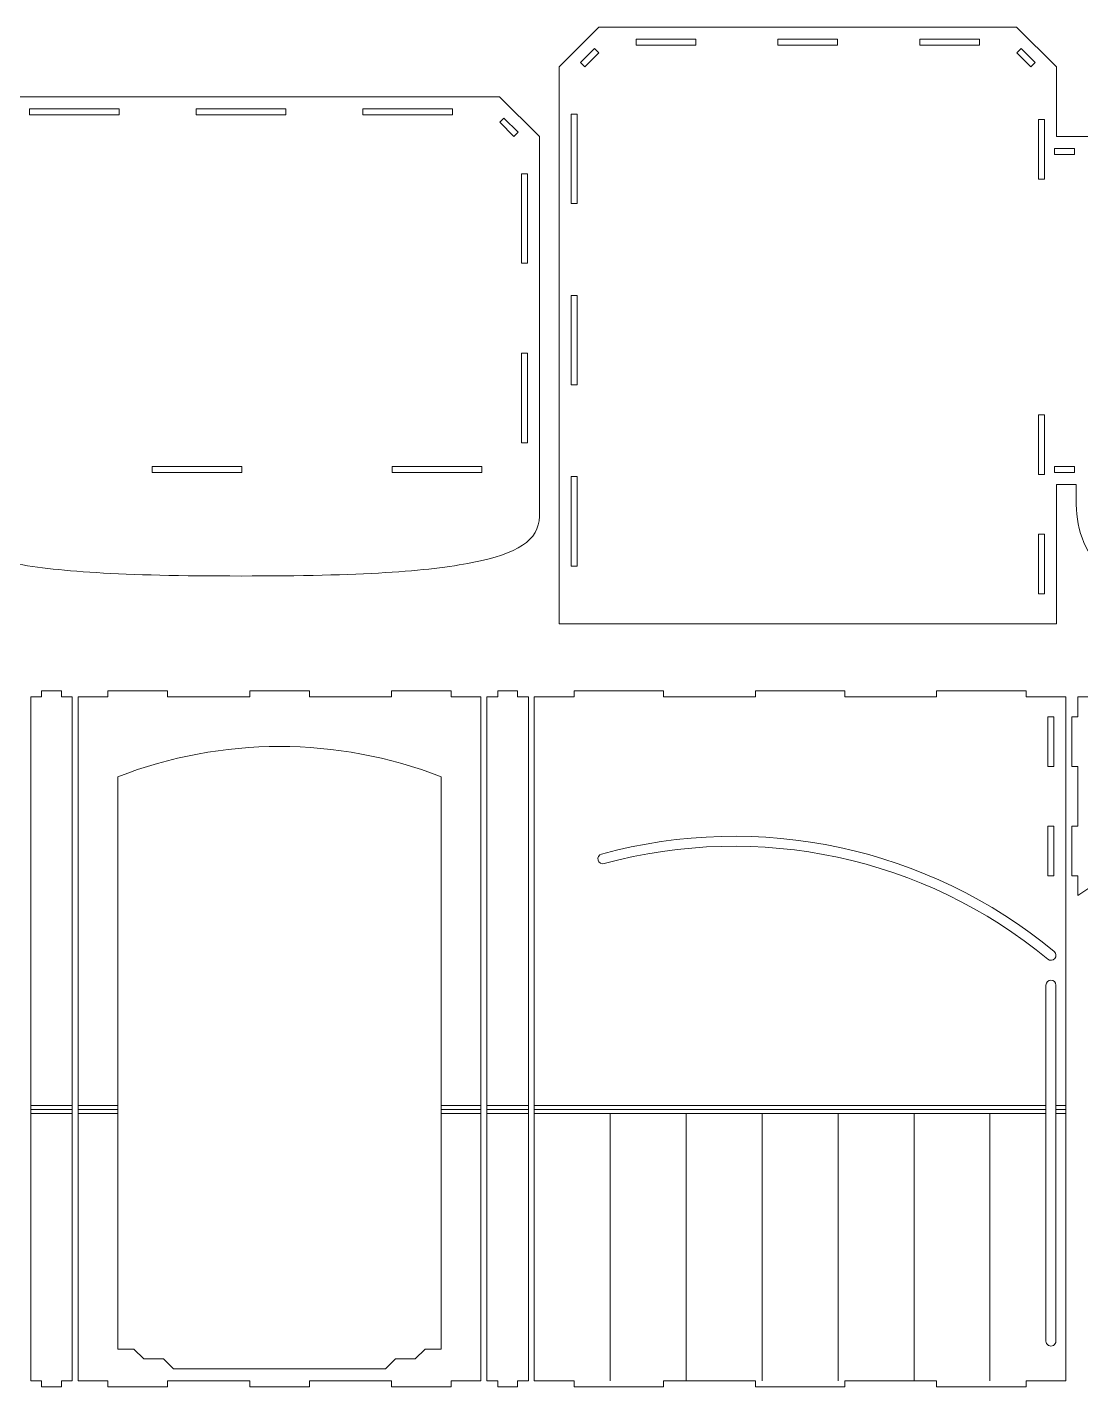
# Model space of a CAD drawing. Header units: millimetres. Extents: x -1649 to 1065, y -1734 to 2335.
# Drawn here: x -593 to -63, y -1720 to -1037 of the extents above; entities that cross this region are included whole.
import ezdxf

# ---------------------------------------------------------------- set-up
doc = ezdxf.new("R2010")
doc.units = ezdxf.units.MM
doc.header["$MEASUREMENT"] = 0
doc.layers.add('Camada 1', color=7, linetype='Continuous')

msp = doc.modelspace()

# ---------------------------------------------------------------- linework, layer by layer
at = {"layer": 'Camada 1', "color": 250, "lineweight": 20}
for points, knots in [([(-635.1403, -1091.6075), (-635.1403, -1091.6075), (-785.1403, -1091.6075), (-785.1403, -1091.6075), (-785.1403, -1091.6075), (-785.1403, -1091.6075), (-785.1403, -1056.6075), (-785.1403, -1056.6075), (-785.1403, -1056.6075), (-785.1403, -1056.6075), (-805.1403, -1036.6075), (-805.1403, -1036.6075), (-805.1403, -1036.6075), (-805.1403, -1036.6075), (-1045.1402, -1036.6075), (-1045.1402, -1036.6075), (-1045.1402, -1036.6075), (-1045.1402, -1036.6075), (-1065.1402, -1056.6075), (-1065.1402, -1056.6075), (-1065.1402, -1056.6075), (-1065.1402, -1056.6075), (-1065.1402, -1322.2645), (-1065.1402, -1322.2645), (-1065.1402, -1322.2645), (-978.7741, -1369.1275), (-875.8428, -1374.4001), (-785.1403, -1336.6074), (-785.1403, -1336.6074), (-785.1403, -1336.6074), (-785.1403, -1266.6074), (-785.1403, -1266.6074), (-785.1403, -1266.6074), (-785.1403, -1266.6074), (-775.1403, -1266.6074), (-775.1403, -1266.6074), (-775.1403, -1266.6074), (-767.9801, -1286.4121), (-749.1783, -1299.6074), (-728.119, -1299.6074), (-728.119, -1299.6074), (-728.119, -1299.6074), (-697.1616, -1299.6074), (-697.1616, -1299.6074), (-697.1616, -1299.6074), (-676.1023, -1299.6074), (-657.3005, -1286.4121), (-650.1403, -1266.6074), (-650.1403, -1266.6074), (-650.1403, -1266.6074), (-635.1403, -1266.6074), (-635.1403, -1266.6074), (-635.1403, -1266.6074), (-635.1403, -1266.6074), (-635.1403, -1282.6074), (-635.1403, -1282.6074), (-635.1403, -1282.6074), (-635.1403, -1294.8296), (-623.8903, -1301.3574), (-601.3903, -1305.8574), (-601.3903, -1305.8574), (-578.8903, -1310.3574), (-546.2515, -1312.6074), (-485.1404, -1312.6074), (-485.1404, -1312.6074), (-424.0293, -1312.6074), (-391.3904, -1310.3574), (-368.8904, -1305.8574), (-368.8904, -1305.8574), (-346.3904, -1301.3574), (-335.1404, -1294.8296), (-335.1404, -1282.6074), (-335.1404, -1282.6074), (-335.1404, -1282.6074), (-335.1404, -1091.6075), (-335.1404, -1091.6075), (-335.1404, -1091.6075), (-335.1404, -1091.6075), (-355.1404, -1071.6075), (-355.1404, -1071.6075), (-355.1404, -1071.6075), (-355.1404, -1071.6075), (-615.1403, -1071.6075), (-615.1403, -1071.6075), (-615.1403, -1071.6075), (-615.1403, -1071.6075), (-635.1403, -1091.6075), (-635.1403, -1091.6075)], [0, 0, 0, 0, 0.04347826, 0.04347826, 0.04347826, 0.04347826, 0.08695652, 0.08695652, 0.08695652, 0.08695652, 0.13043478, 0.13043478, 0.13043478, 0.13043478, 0.17391304, 0.17391304, 0.17391304, 0.17391304, 0.2173913, 0.2173913, 0.2173913, 0.2173913, 0.26086957, 0.26086957, 0.26086957, 0.26086957, 0.30434783, 0.30434783, 0.30434783, 0.30434783, 0.34782609, 0.34782609, 0.34782609, 0.34782609, 0.39130435, 0.39130435, 0.39130435, 0.39130435, 0.43478261, 0.43478261, 0.43478261, 0.43478261, 0.47826087, 0.47826087, 0.47826087, 0.47826087, 0.52173913, 0.52173913, 0.52173913, 0.52173913, 0.56521739, 0.56521739, 0.56521739, 0.56521739, 0.60869565, 0.60869565, 0.60869565, 0.60869565, 0.65217391, 0.65217391, 0.65217391, 0.65217391, 0.69565217, 0.69565217, 0.69565217, 0.69565217, 0.73913043, 0.73913043, 0.73913043, 0.73913043, 0.7826087, 0.7826087, 0.7826087, 0.7826087, 0.82608696, 0.82608696, 0.82608696, 0.82608696, 0.86956522, 0.86956522, 0.86956522, 0.86956522, 0.91304348, 0.91304348, 0.91304348, 0.91304348, 1, 1, 1, 1]), ([(-325.1535, -1056.6075), (-325.1535, -1056.6075), (-325.1535, -1336.6075), (-325.1535, -1336.6075), (-325.1535, -1336.6075), (-325.1535, -1336.6075), (-75.1535, -1336.6075), (-75.1535, -1336.6075), (-75.1535, -1336.6075), (-75.1535, -1336.6075), (-75.1535, -1266.6075), (-75.1535, -1266.6075), (-75.1535, -1266.6075), (-75.1535, -1266.6075), (-65.1535, -1266.6075), (-65.1535, -1266.6075), (-65.1535, -1266.6075), (-65.1535, -1266.6075), (-65.1535, -1276.6075), (-65.1535, -1276.6075), (-65.1535, -1276.6075), (-65.1535, -1289.8683), (-59.8857, -1302.586), (-50.5088, -1311.9628), (-50.5088, -1311.9628), (-41.132, -1321.3397), (-28.4143, -1326.6075), (-15.1535, -1326.6075), (-15.1535, -1326.6075), (-15.1535, -1326.6075), (9.8465, -1326.6075), (9.8465, -1326.6075), (9.8465, -1326.6075), (37.4606, -1326.6075), (59.8464, -1304.2219), (59.8465, -1276.6075), (59.8465, -1276.6075), (59.8465, -1276.6075), (59.8465, -1266.6075), (59.8465, -1266.6075), (59.8465, -1266.6075), (59.8465, -1266.6075), (74.8465, -1266.6075), (74.8465, -1266.6075), (74.8465, -1266.6075), (74.8465, -1266.6075), (74.8465, -1316.6075), (74.8465, -1316.6075), (74.8465, -1316.6075), (74.8465, -1324.575), (77.0438, -1331.7669), (80.6953, -1337.0981), (80.6953, -1337.0981), (82.5211, -1339.7637), (84.8057, -1342.2269), (87.5492, -1344.4876), (87.5492, -1344.4876), (90.2928, -1346.7484), (94.6837, -1349.4091), (97.1565, -1350.6625), (97.1565, -1350.6625), (102.1021, -1353.1694), (108.0316, -1355.3691), (114.945, -1357.2617), (114.945, -1357.2617), (118.4017, -1358.208), (122.1044, -1359.0776), (126.053, -1359.8703), (126.053, -1359.8703), (130.0017, -1360.6631), (135.98, -1361.6358), (138.6369, -1362.0182), (138.6369, -1362.0182), (159.8918, -1365.0777), (188.6283, -1366.6075), (224.8465, -1366.6075), (224.8465, -1366.6075), (242.9498, -1366.6075), (259.1843, -1366.2253), (273.5498, -1365.4608), (273.5498, -1365.4608), (280.7326, -1365.0785), (287.4482, -1364.6007), (293.6965, -1364.0274), (293.6965, -1364.0274), (296.8207, -1363.7407), (299.828, -1363.4301), (302.7186, -1363.0956), (302.7186, -1363.0956), (305.6092, -1362.7612), (306.6126, -1362.6575), (311.0399, -1362.0206), (311.0399, -1362.0206), (319.8945, -1360.7467), (327.7715, -1359.1675), (334.6711, -1357.2828), (334.6711, -1357.2828), (338.1209, -1356.3405), (341.3262, -1355.3218), (344.2873, -1354.2268), (344.2873, -1354.2268), (347.2483, -1353.1318), (348.7574, -1352.5699), (352.4371, -1350.7128), (352.4371, -1350.7128), (367.1562, -1343.2844), (374.8465, -1332.5677), (374.8465, -1316.6075), (374.8465, -1316.6075), (374.8465, -1316.6075), (374.8465, -1091.6075), (374.8465, -1091.6075), (374.8465, -1091.6075), (374.8465, -1091.6075), (354.8465, -1071.6075), (354.8465, -1071.6075), (354.8465, -1071.6075), (354.8465, -1071.6075), (94.8465, -1071.6075), (94.8465, -1071.6075), (94.8465, -1071.6075), (94.8465, -1071.6075), (74.8465, -1091.6075), (74.8465, -1091.6075), (74.8465, -1091.6075), (74.8465, -1091.6075), (-75.1535, -1091.6075), (-75.1535, -1091.6075), (-75.1535, -1091.6075), (-75.1535, -1091.6075), (-75.1535, -1056.6075), (-75.1535, -1056.6075), (-75.1535, -1056.6075), (-75.1535, -1056.6075), (-95.1535, -1036.6075), (-95.1535, -1036.6075), (-95.1535, -1036.6075), (-95.1535, -1036.6075), (-305.1535, -1036.6075), (-305.1535, -1036.6075), (-305.1535, -1036.6075), (-305.1535, -1036.6075), (-325.1535, -1056.6075), (-325.1535, -1056.6075)], [0, 0, 0, 0, 0.02702703, 0.02702703, 0.02702703, 0.02702703, 0.05405405, 0.05405405, 0.05405405, 0.05405405, 0.08108108, 0.08108108, 0.08108108, 0.08108108, 0.10810811, 0.10810811, 0.10810811, 0.10810811, 0.13513514, 0.13513514, 0.13513514, 0.13513514, 0.16216216, 0.16216216, 0.16216216, 0.16216216, 0.18918919, 0.18918919, 0.18918919, 0.18918919, 0.21621622, 0.21621622, 0.21621622, 0.21621622, 0.24324324, 0.24324324, 0.24324324, 0.24324324, 0.27027027, 0.27027027, 0.27027027, 0.27027027, 0.2972973, 0.2972973, 0.2972973, 0.2972973, 0.32432432, 0.32432432, 0.32432432, 0.32432432, 0.35135135, 0.35135135, 0.35135135, 0.35135135, 0.37837838, 0.37837838, 0.37837838, 0.37837838, 0.40540541, 0.40540541, 0.40540541, 0.40540541, 0.43243243, 0.43243243, 0.43243243, 0.43243243, 0.45945946, 0.45945946, 0.45945946, 0.45945946, 0.48648649, 0.48648649, 0.48648649, 0.48648649, 0.51351351, 0.51351351, 0.51351351, 0.51351351, 0.54054054, 0.54054054, 0.54054054, 0.54054054, 0.56756757, 0.56756757, 0.56756757, 0.56756757, 0.59459459, 0.59459459, 0.59459459, 0.59459459, 0.62162162, 0.62162162, 0.62162162, 0.62162162, 0.64864865, 0.64864865, 0.64864865, 0.64864865, 0.67567568, 0.67567568, 0.67567568, 0.67567568, 0.7027027, 0.7027027, 0.7027027, 0.7027027, 0.72972973, 0.72972973, 0.72972973, 0.72972973, 0.75675676, 0.75675676, 0.75675676, 0.75675676, 0.78378378, 0.78378378, 0.78378378, 0.78378378, 0.81081081, 0.81081081, 0.81081081, 0.81081081, 0.83783784, 0.83783784, 0.83783784, 0.83783784, 0.86486486, 0.86486486, 0.86486486, 0.86486486, 0.89189189, 0.89189189, 0.89189189, 0.89189189, 0.91891892, 0.91891892, 0.91891892, 0.91891892, 0.94594595, 0.94594595, 0.94594595, 0.94594595, 1, 1, 1, 1]), ([(-256.4256, -1042.6075), (-256.4256, -1042.6075), (-256.4256, -1045.6075), (-256.4256, -1045.6075), (-256.4256, -1045.6075), (-256.4256, -1045.6075), (-286.4256, -1045.6075), (-286.4256, -1045.6075), (-286.4256, -1045.6075), (-286.4256, -1045.6075), (-286.4256, -1042.6075), (-286.4256, -1042.6075), (-286.4256, -1042.6075), (-286.4256, -1042.6075), (-256.4256, -1042.6075), (-256.4256, -1042.6075)], [0, 0, 0, 0, 0.2, 0.2, 0.2, 0.2, 0.4, 0.4, 0.4, 0.4, 0.6, 0.6, 0.6, 0.6, 1, 1, 1, 1]), ([(-185.1535, -1042.6075), (-185.1535, -1042.6075), (-185.1535, -1045.6075), (-185.1535, -1045.6075), (-185.1535, -1045.6075), (-185.1535, -1045.6075), (-215.1535, -1045.6075), (-215.1535, -1045.6075), (-215.1535, -1045.6075), (-215.1535, -1045.6075), (-215.1535, -1042.6075), (-215.1535, -1042.6075), (-215.1535, -1042.6075), (-215.1535, -1042.6075), (-185.1535, -1042.6075), (-185.1535, -1042.6075)], [0, 0, 0, 0, 0.2, 0.2, 0.2, 0.2, 0.4, 0.4, 0.4, 0.4, 0.6, 0.6, 0.6, 0.6, 1, 1, 1, 1]), ([(-113.8814, -1045.6075), (-113.8814, -1045.6075), (-143.8814, -1045.6075), (-143.8814, -1045.6075), (-143.8814, -1045.6075), (-143.8814, -1045.6075), (-143.8814, -1042.6075), (-143.8814, -1042.6075), (-143.8814, -1042.6075), (-143.8814, -1042.6075), (-113.8814, -1042.6075), (-113.8814, -1042.6075), (-113.8814, -1042.6075), (-113.8814, -1042.6075), (-113.8814, -1045.6075), (-113.8814, -1045.6075)], [0, 0, 0, 0, 0.2, 0.2, 0.2, 0.2, 0.4, 0.4, 0.4, 0.4, 0.6, 0.6, 0.6, 0.6, 1, 1, 1, 1]), ([(-307.3753, -1047.3146), (-307.3753, -1047.3146), (-305.254, -1049.4359), (-305.254, -1049.4359), (-305.254, -1049.4359), (-305.254, -1049.4359), (-312.3251, -1056.507), (-312.3251, -1056.507), (-312.3251, -1056.507), (-312.3251, -1056.507), (-314.4464, -1054.3857), (-314.4464, -1054.3857), (-314.4464, -1054.3857), (-314.4464, -1054.3857), (-307.3753, -1047.3146), (-307.3753, -1047.3146)], [0, 0, 0, 0, 0.2, 0.2, 0.2, 0.2, 0.4, 0.4, 0.4, 0.4, 0.6, 0.6, 0.6, 0.6, 1, 1, 1, 1]), ([(-85.8606, -1054.3857), (-85.8606, -1054.3857), (-87.9819, -1056.507), (-87.9819, -1056.507), (-87.9819, -1056.507), (-87.9819, -1056.507), (-95.053, -1049.4359), (-95.053, -1049.4359), (-95.053, -1049.4359), (-95.053, -1049.4359), (-92.9317, -1047.3146), (-92.9317, -1047.3146), (-92.9317, -1047.3146), (-92.9317, -1047.3146), (-85.8606, -1054.3857), (-85.8606, -1054.3857)], [0, 0, 0, 0, 0.2, 0.2, 0.2, 0.2, 0.4, 0.4, 0.4, 0.4, 0.6, 0.6, 0.6, 0.6, 1, 1, 1, 1]), ([(-591.4124, -1080.6075), (-591.4124, -1080.6075), (-591.4124, -1077.6075), (-591.4124, -1077.6075), (-591.4124, -1077.6075), (-591.4124, -1077.6075), (-546.4125, -1077.6075), (-546.4125, -1077.6075), (-546.4125, -1077.6075), (-546.4125, -1077.6075), (-546.4125, -1080.6075), (-546.4125, -1080.6075), (-546.4125, -1080.6075), (-546.4125, -1080.6075), (-591.4124, -1080.6075), (-591.4124, -1080.6075)], [0, 0, 0, 0, 0.2, 0.2, 0.2, 0.2, 0.4, 0.4, 0.4, 0.4, 0.6, 0.6, 0.6, 0.6, 1, 1, 1, 1]), ([(-507.6404, -1080.6075), (-507.6404, -1080.6075), (-507.6404, -1077.6075), (-507.6404, -1077.6075), (-507.6404, -1077.6075), (-507.6404, -1077.6075), (-462.6404, -1077.6075), (-462.6404, -1077.6075), (-462.6404, -1077.6075), (-462.6404, -1077.6075), (-462.6404, -1080.6075), (-462.6404, -1080.6075), (-462.6404, -1080.6075), (-462.6404, -1080.6075), (-507.6404, -1080.6075), (-507.6404, -1080.6075)], [0, 0, 0, 0, 0.2, 0.2, 0.2, 0.2, 0.4, 0.4, 0.4, 0.4, 0.6, 0.6, 0.6, 0.6, 1, 1, 1, 1]), ([(-423.8683, -1080.6075), (-423.8683, -1080.6075), (-423.8683, -1077.6075), (-423.8683, -1077.6075), (-423.8683, -1077.6075), (-423.8683, -1077.6075), (-378.8683, -1077.6075), (-378.8683, -1077.6075), (-378.8683, -1077.6075), (-378.8683, -1077.6075), (-378.8683, -1080.6075), (-378.8683, -1080.6075), (-378.8683, -1080.6075), (-378.8683, -1080.6075), (-423.8683, -1080.6075), (-423.8683, -1080.6075)], [0, 0, 0, 0, 0.2, 0.2, 0.2, 0.2, 0.4, 0.4, 0.4, 0.4, 0.6, 0.6, 0.6, 0.6, 1, 1, 1, 1]), ([(-316.1535, -1080.3354), (-316.1535, -1080.3354), (-316.1535, -1125.3354), (-316.1535, -1125.3354), (-316.1535, -1125.3354), (-316.1535, -1125.3354), (-319.1535, -1125.3354), (-319.1535, -1125.3354), (-319.1535, -1125.3354), (-319.1535, -1125.3354), (-319.1535, -1080.3354), (-319.1535, -1080.3354), (-319.1535, -1080.3354), (-319.1535, -1080.3354), (-316.1535, -1080.3354), (-316.1535, -1080.3354)], [0, 0, 0, 0, 0.2, 0.2, 0.2, 0.2, 0.4, 0.4, 0.4, 0.4, 0.6, 0.6, 0.6, 0.6, 1, 1, 1, 1]), ([(-355.0399, -1084.4359), (-355.0399, -1084.4359), (-352.9186, -1082.3146), (-352.9186, -1082.3146), (-352.9186, -1082.3146), (-352.9186, -1082.3146), (-345.8475, -1089.3857), (-345.8475, -1089.3857), (-345.8475, -1089.3857), (-345.8475, -1089.3857), (-347.9688, -1091.507), (-347.9688, -1091.507), (-347.9688, -1091.507), (-347.9688, -1091.507), (-355.0399, -1084.4359), (-355.0399, -1084.4359)], [0, 0, 0, 0, 0.2, 0.2, 0.2, 0.2, 0.4, 0.4, 0.4, 0.4, 0.6, 0.6, 0.6, 0.6, 1, 1, 1, 1]), ([(-81.1535, -1112.9715), (-81.1535, -1112.9715), (-84.1535, -1112.9715), (-84.1535, -1112.9715), (-84.1535, -1112.9715), (-84.1535, -1112.9715), (-84.1535, -1082.9715), (-84.1535, -1082.9715), (-84.1535, -1082.9715), (-84.1535, -1082.9715), (-81.1535, -1082.9715), (-81.1535, -1082.9715), (-81.1535, -1082.9715), (-81.1535, -1082.9715), (-81.1535, -1112.9715), (-81.1535, -1112.9715)], [0, 0, 0, 0, 0.2, 0.2, 0.2, 0.2, 0.4, 0.4, 0.4, 0.4, 0.6, 0.6, 0.6, 0.6, 1, 1, 1, 1]), ([(-66.1535, -1100.6075), (-66.1535, -1100.6075), (-76.1535, -1100.6075), (-76.1535, -1100.6075), (-76.1535, -1100.6075), (-76.1535, -1100.6075), (-76.1535, -1097.6075), (-76.1535, -1097.6075), (-76.1535, -1097.6075), (-76.1535, -1097.6075), (-66.1535, -1097.6075), (-66.1535, -1097.6075), (-66.1535, -1097.6075), (-66.1535, -1097.6075), (-66.1535, -1100.6075), (-66.1535, -1100.6075)], [0, 0, 0, 0, 0.2, 0.2, 0.2, 0.2, 0.4, 0.4, 0.4, 0.4, 0.6, 0.6, 0.6, 0.6, 1, 1, 1, 1]), ([(-344.1404, -1155.3354), (-344.1404, -1155.3354), (-344.1404, -1110.3354), (-344.1404, -1110.3354), (-344.1404, -1110.3354), (-344.1404, -1110.3354), (-341.1404, -1110.3354), (-341.1404, -1110.3354), (-341.1404, -1110.3354), (-341.1404, -1110.3354), (-341.1404, -1155.3354), (-341.1404, -1155.3354), (-341.1404, -1155.3354), (-341.1404, -1155.3354), (-344.1404, -1155.3354), (-344.1404, -1155.3354)], [0, 0, 0, 0, 0.2, 0.2, 0.2, 0.2, 0.4, 0.4, 0.4, 0.4, 0.6, 0.6, 0.6, 0.6, 1, 1, 1, 1]), ([(-316.1535, -1171.4715), (-316.1535, -1171.4715), (-316.1535, -1216.4715), (-316.1535, -1216.4715), (-316.1535, -1216.4715), (-316.1535, -1216.4715), (-319.1535, -1216.4715), (-319.1535, -1216.4715), (-319.1535, -1216.4715), (-319.1535, -1216.4715), (-319.1535, -1171.4715), (-319.1535, -1171.4715), (-319.1535, -1171.4715), (-319.1535, -1171.4715), (-316.1535, -1171.4715), (-316.1535, -1171.4715)], [0, 0, 0, 0, 0.2, 0.2, 0.2, 0.2, 0.4, 0.4, 0.4, 0.4, 0.6, 0.6, 0.6, 0.6, 1, 1, 1, 1]), ([(-344.1404, -1200.6075), (-344.1404, -1200.6075), (-341.1404, -1200.6075), (-341.1404, -1200.6075), (-341.1404, -1200.6075), (-341.1404, -1200.6075), (-341.1404, -1245.6074), (-341.1404, -1245.6074), (-341.1404, -1245.6074), (-341.1404, -1245.6074), (-344.1404, -1245.6074), (-344.1404, -1245.6074), (-344.1404, -1245.6074), (-344.1404, -1245.6074), (-344.1404, -1200.6075), (-344.1404, -1200.6075)], [0, 0, 0, 0, 0.2, 0.2, 0.2, 0.2, 0.4, 0.4, 0.4, 0.4, 0.6, 0.6, 0.6, 0.6, 1, 1, 1, 1]), ([(-84.1535, -1261.6075), (-84.1535, -1261.6075), (-84.1535, -1231.6075), (-84.1535, -1231.6075), (-84.1535, -1231.6075), (-84.1535, -1231.6075), (-81.1535, -1231.6075), (-81.1535, -1231.6075), (-81.1535, -1231.6075), (-81.1535, -1231.6075), (-81.1535, -1261.6075), (-81.1535, -1261.6075), (-81.1535, -1261.6075), (-81.1535, -1261.6075), (-84.1535, -1261.6075), (-84.1535, -1261.6075)], [0, 0, 0, 0, 0.2, 0.2, 0.2, 0.2, 0.4, 0.4, 0.4, 0.4, 0.6, 0.6, 0.6, 0.6, 1, 1, 1, 1]), ([(-529.8071, -1260.6074), (-529.8071, -1260.6074), (-529.8071, -1257.6074), (-529.8071, -1257.6074), (-529.8071, -1257.6074), (-529.8071, -1257.6074), (-484.8071, -1257.6074), (-484.8071, -1257.6074), (-484.8071, -1257.6074), (-484.8071, -1257.6074), (-484.8071, -1260.6074), (-484.8071, -1260.6074), (-484.8071, -1260.6074), (-484.8071, -1260.6074), (-529.8071, -1260.6074), (-529.8071, -1260.6074)], [0, 0, 0, 0, 0.2, 0.2, 0.2, 0.2, 0.4, 0.4, 0.4, 0.4, 0.6, 0.6, 0.6, 0.6, 1, 1, 1, 1]), ([(-409.1404, -1260.6074), (-409.1404, -1260.6074), (-409.1404, -1257.6074), (-409.1404, -1257.6074), (-409.1404, -1257.6074), (-409.1404, -1257.6074), (-364.1404, -1257.6074), (-364.1404, -1257.6074), (-364.1404, -1257.6074), (-364.1404, -1257.6074), (-364.1404, -1260.6074), (-364.1404, -1260.6074), (-364.1404, -1260.6074), (-364.1404, -1260.6074), (-409.1404, -1260.6074), (-409.1404, -1260.6074)], [0, 0, 0, 0, 0.2, 0.2, 0.2, 0.2, 0.4, 0.4, 0.4, 0.4, 0.6, 0.6, 0.6, 0.6, 1, 1, 1, 1]), ([(-76.1535, -1257.6075), (-76.1535, -1257.6075), (-66.1535, -1257.6075), (-66.1535, -1257.6075), (-66.1535, -1257.6075), (-66.1535, -1257.6075), (-66.1535, -1260.6075), (-66.1535, -1260.6075), (-66.1535, -1260.6075), (-66.1535, -1260.6075), (-76.1535, -1260.6075), (-76.1535, -1260.6075), (-76.1535, -1260.6075), (-76.1535, -1260.6075), (-76.1535, -1257.6075), (-76.1535, -1257.6075)], [0, 0, 0, 0, 0.2, 0.2, 0.2, 0.2, 0.4, 0.4, 0.4, 0.4, 0.6, 0.6, 0.6, 0.6, 1, 1, 1, 1]), ([(-319.1535, -1262.6075), (-319.1535, -1262.6075), (-316.1535, -1262.6075), (-316.1535, -1262.6075), (-316.1535, -1262.6075), (-316.1535, -1262.6075), (-316.1535, -1307.6075), (-316.1535, -1307.6075), (-316.1535, -1307.6075), (-316.1535, -1307.6075), (-319.1535, -1307.6075), (-319.1535, -1307.6075), (-319.1535, -1307.6075), (-319.1535, -1307.6075), (-319.1535, -1262.6075), (-319.1535, -1262.6075)], [0, 0, 0, 0, 0.2, 0.2, 0.2, 0.2, 0.4, 0.4, 0.4, 0.4, 0.6, 0.6, 0.6, 0.6, 1, 1, 1, 1]), ([(-84.1535, -1321.6075), (-84.1535, -1321.6075), (-84.1535, -1291.6075), (-84.1535, -1291.6075), (-84.1535, -1291.6075), (-84.1535, -1291.6075), (-81.1535, -1291.6075), (-81.1535, -1291.6075), (-81.1535, -1291.6075), (-81.1535, -1291.6075), (-81.1535, -1321.6075), (-81.1535, -1321.6075), (-81.1535, -1321.6075), (-81.1535, -1321.6075), (-84.1535, -1321.6075), (-84.1535, -1321.6075)], [0, 0, 0, 0, 0.2, 0.2, 0.2, 0.2, 0.4, 0.4, 0.4, 0.4, 0.6, 0.6, 0.6, 0.6, 1, 1, 1, 1]), ([(-590.8768, -1373.3643), (-590.8768, -1373.3643), (-590.8768, -1717.3643), (-590.8768, -1717.3643), (-590.8768, -1717.3643), (-590.8768, -1717.3643), (-585.4626, -1717.3643), (-585.4626, -1717.3643), (-585.4626, -1717.3643), (-585.4626, -1717.3643), (-585.4626, -1720.3643), (-585.4626, -1720.3643), (-585.4626, -1720.3643), (-585.4626, -1720.3643), (-575.4626, -1720.3643), (-575.4626, -1720.3643), (-575.4626, -1720.3643), (-575.4626, -1720.3643), (-575.4626, -1717.3643), (-575.4626, -1717.3643), (-575.4626, -1717.3643), (-575.4626, -1717.3643), (-570.0484, -1717.3643), (-570.0484, -1717.3643), (-570.0484, -1717.3643), (-570.0484, -1717.3643), (-570.0484, -1373.3643), (-570.0484, -1373.3643), (-570.0484, -1373.3643), (-570.0484, -1373.3643), (-575.4626, -1373.3643), (-575.4626, -1373.3643), (-575.4626, -1373.3643), (-575.4626, -1373.3643), (-575.4626, -1370.3643), (-575.4626, -1370.3643), (-575.4626, -1370.3643), (-575.4626, -1370.3643), (-585.4626, -1370.3643), (-585.4626, -1370.3643), (-585.4626, -1370.3643), (-585.4626, -1370.3643), (-585.4626, -1373.3643), (-585.4626, -1373.3643), (-585.4626, -1373.3643), (-585.4626, -1373.3643), (-590.8768, -1373.3643), (-590.8768, -1373.3643)], [0, 0, 0, 0, 0.07692308, 0.07692308, 0.07692308, 0.07692308, 0.15384615, 0.15384615, 0.15384615, 0.15384615, 0.23076923, 0.23076923, 0.23076923, 0.23076923, 0.30769231, 0.30769231, 0.30769231, 0.30769231, 0.38461538, 0.38461538, 0.38461538, 0.38461538, 0.46153846, 0.46153846, 0.46153846, 0.46153846, 0.53846154, 0.53846154, 0.53846154, 0.53846154, 0.61538462, 0.61538462, 0.61538462, 0.61538462, 0.69230769, 0.69230769, 0.69230769, 0.69230769, 0.76923077, 0.76923077, 0.76923077, 0.76923077, 0.84615385, 0.84615385, 0.84615385, 0.84615385, 1, 1, 1, 1]), ([(-364.5042, -1373.3643), (-364.5042, -1373.3643), (-364.5042, -1717.3643), (-364.5042, -1717.3643), (-364.5042, -1717.3643), (-364.5042, -1717.3643), (-379.5042, -1717.3643), (-379.5042, -1717.3643), (-379.5042, -1717.3643), (-379.5042, -1717.3643), (-379.5042, -1720.3643), (-379.5042, -1720.3643), (-379.5042, -1720.3643), (-379.5042, -1720.3643), (-409.5042, -1720.3643), (-409.5042, -1720.3643), (-409.5042, -1720.3643), (-409.5042, -1720.3643), (-409.5042, -1717.3643), (-409.5042, -1717.3643), (-409.5042, -1717.3643), (-409.5042, -1717.3643), (-450.7763, -1717.3643), (-450.7763, -1717.3643), (-450.7763, -1717.3643), (-450.7763, -1717.3643), (-450.7763, -1720.3643), (-450.7763, -1720.3643), (-450.7763, -1720.3643), (-450.7763, -1720.3643), (-480.7763, -1720.3643), (-480.7763, -1720.3643), (-480.7763, -1720.3643), (-480.7763, -1720.3643), (-480.7763, -1717.3643), (-480.7763, -1717.3643), (-480.7763, -1717.3643), (-480.7763, -1717.3643), (-522.0484, -1717.3643), (-522.0484, -1717.3643), (-522.0484, -1717.3643), (-522.0484, -1717.3643), (-522.0484, -1720.3643), (-522.0484, -1720.3643), (-522.0484, -1720.3643), (-522.0484, -1720.3643), (-552.0484, -1720.3643), (-552.0484, -1720.3643), (-552.0484, -1720.3643), (-552.0484, -1720.3643), (-552.0484, -1717.3643), (-552.0484, -1717.3643), (-552.0484, -1717.3643), (-552.0484, -1717.3643), (-567.0484, -1717.3643), (-567.0484, -1717.3643), (-567.0484, -1717.3643), (-567.0484, -1717.3643), (-567.0484, -1373.3643), (-567.0484, -1373.3643), (-567.0484, -1373.3643), (-567.0484, -1373.3643), (-552.0484, -1373.3643), (-552.0484, -1373.3643), (-552.0484, -1373.3643), (-552.0484, -1373.3643), (-552.0484, -1370.3643), (-552.0484, -1370.3643), (-552.0484, -1370.3643), (-552.0484, -1370.3643), (-522.0484, -1370.3643), (-522.0484, -1370.3643), (-522.0484, -1370.3643), (-522.0484, -1370.3643), (-522.0484, -1373.3643), (-522.0484, -1373.3643), (-522.0484, -1373.3643), (-522.0484, -1373.3643), (-480.7763, -1373.3643), (-480.7763, -1373.3643), (-480.7763, -1373.3643), (-480.7763, -1373.3643), (-480.7763, -1370.3643), (-480.7763, -1370.3643), (-480.7763, -1370.3643), (-480.7763, -1370.3643), (-450.7763, -1370.3643), (-450.7763, -1370.3643), (-450.7763, -1370.3643), (-450.7763, -1370.3643), (-450.7763, -1373.3643), (-450.7763, -1373.3643), (-450.7763, -1373.3643), (-450.7763, -1373.3643), (-409.5042, -1373.3643), (-409.5042, -1373.3643), (-409.5042, -1373.3643), (-409.5042, -1373.3643), (-409.5042, -1370.3643), (-409.5042, -1370.3643), (-409.5042, -1370.3643), (-409.5042, -1370.3643), (-379.5042, -1370.3643), (-379.5042, -1370.3643), (-379.5042, -1370.3643), (-379.5042, -1370.3643), (-379.5042, -1373.3643), (-379.5042, -1373.3643), (-379.5042, -1373.3643), (-379.5042, -1373.3643), (-364.5042, -1373.3643), (-364.5042, -1373.3643)], [0, 0, 0, 0, 0.03448276, 0.03448276, 0.03448276, 0.03448276, 0.06896552, 0.06896552, 0.06896552, 0.06896552, 0.10344828, 0.10344828, 0.10344828, 0.10344828, 0.13793103, 0.13793103, 0.13793103, 0.13793103, 0.17241379, 0.17241379, 0.17241379, 0.17241379, 0.20689655, 0.20689655, 0.20689655, 0.20689655, 0.24137931, 0.24137931, 0.24137931, 0.24137931, 0.27586207, 0.27586207, 0.27586207, 0.27586207, 0.31034483, 0.31034483, 0.31034483, 0.31034483, 0.34482759, 0.34482759, 0.34482759, 0.34482759, 0.37931034, 0.37931034, 0.37931034, 0.37931034, 0.4137931, 0.4137931, 0.4137931, 0.4137931, 0.44827586, 0.44827586, 0.44827586, 0.44827586, 0.48275862, 0.48275862, 0.48275862, 0.48275862, 0.51724138, 0.51724138, 0.51724138, 0.51724138, 0.55172414, 0.55172414, 0.55172414, 0.55172414, 0.5862069, 0.5862069, 0.5862069, 0.5862069, 0.62068966, 0.62068966, 0.62068966, 0.62068966, 0.65517241, 0.65517241, 0.65517241, 0.65517241, 0.68965517, 0.68965517, 0.68965517, 0.68965517, 0.72413793, 0.72413793, 0.72413793, 0.72413793, 0.75862069, 0.75862069, 0.75862069, 0.75862069, 0.79310345, 0.79310345, 0.79310345, 0.79310345, 0.82758621, 0.82758621, 0.82758621, 0.82758621, 0.86206897, 0.86206897, 0.86206897, 0.86206897, 0.89655172, 0.89655172, 0.89655172, 0.89655172, 0.93103448, 0.93103448, 0.93103448, 0.93103448, 1, 1, 1, 1]), ([(-361.5042, -1373.3643), (-361.5042, -1373.3643), (-361.5042, -1717.3643), (-361.5042, -1717.3643), (-361.5042, -1717.3643), (-361.5042, -1717.3643), (-356.09, -1717.3643), (-356.09, -1717.3643), (-356.09, -1717.3643), (-356.09, -1717.3643), (-356.09, -1720.3643), (-356.09, -1720.3643), (-356.09, -1720.3643), (-356.09, -1720.3643), (-346.09, -1720.3643), (-346.09, -1720.3643), (-346.09, -1720.3643), (-346.09, -1720.3643), (-346.09, -1717.3643), (-346.09, -1717.3643), (-346.09, -1717.3643), (-346.09, -1717.3643), (-340.6758, -1717.3643), (-340.6758, -1717.3643), (-340.6758, -1717.3643), (-340.6758, -1717.3643), (-340.6758, -1373.3643), (-340.6758, -1373.3643), (-340.6758, -1373.3643), (-340.6758, -1373.3643), (-346.09, -1373.3643), (-346.09, -1373.3643), (-346.09, -1373.3643), (-346.09, -1373.3643), (-346.09, -1370.3643), (-346.09, -1370.3643), (-346.09, -1370.3643), (-346.09, -1370.3643), (-356.09, -1370.3643), (-356.09, -1370.3643), (-356.09, -1370.3643), (-356.09, -1370.3643), (-356.09, -1373.3643), (-356.09, -1373.3643), (-356.09, -1373.3643), (-356.09, -1373.3643), (-361.5042, -1373.3643), (-361.5042, -1373.3643)], [0, 0, 0, 0, 0.07692308, 0.07692308, 0.07692308, 0.07692308, 0.15384615, 0.15384615, 0.15384615, 0.15384615, 0.23076923, 0.23076923, 0.23076923, 0.23076923, 0.30769231, 0.30769231, 0.30769231, 0.30769231, 0.38461538, 0.38461538, 0.38461538, 0.38461538, 0.46153846, 0.46153846, 0.46153846, 0.46153846, 0.53846154, 0.53846154, 0.53846154, 0.53846154, 0.61538462, 0.61538462, 0.61538462, 0.61538462, 0.69230769, 0.69230769, 0.69230769, 0.69230769, 0.76923077, 0.76923077, 0.76923077, 0.76923077, 0.84615385, 0.84615385, 0.84615385, 0.84615385, 1, 1, 1, 1]), ([(-337.6758, -1373.3643), (-337.6758, -1373.3643), (-337.6758, -1717.3643), (-337.6758, -1717.3643), (-337.6758, -1717.3643), (-337.6758, -1717.3643), (-317.6758, -1717.3643), (-317.6758, -1717.3643), (-317.6758, -1717.3643), (-317.6758, -1717.3643), (-317.6758, -1720.3643), (-317.6758, -1720.3643), (-317.6758, -1720.3643), (-317.6758, -1720.3643), (-272.6758, -1720.3643), (-272.6758, -1720.3643), (-272.6758, -1720.3643), (-272.6758, -1720.3643), (-272.6758, -1717.3643), (-272.6758, -1717.3643), (-272.6758, -1717.3643), (-272.6758, -1717.3643), (-226.5398, -1717.3643), (-226.5398, -1717.3643), (-226.5398, -1717.3643), (-226.5398, -1717.3643), (-226.5398, -1720.3643), (-226.5398, -1720.3643), (-226.5398, -1720.3643), (-226.5398, -1720.3643), (-181.5398, -1720.3643), (-181.5398, -1720.3643), (-181.5398, -1720.3643), (-181.5398, -1720.3643), (-181.5398, -1717.3643), (-181.5398, -1717.3643), (-181.5398, -1717.3643), (-181.5398, -1717.3643), (-135.4038, -1717.3643), (-135.4038, -1717.3643), (-135.4038, -1717.3643), (-135.4038, -1717.3643), (-135.4038, -1720.3643), (-135.4038, -1720.3643), (-135.4038, -1720.3643), (-135.4038, -1720.3643), (-90.4038, -1720.3643), (-90.4038, -1720.3643), (-90.4038, -1720.3643), (-90.4038, -1720.3643), (-90.4038, -1717.3643), (-90.4038, -1717.3643), (-90.4038, -1717.3643), (-90.4038, -1717.3643), (-70.4038, -1717.3643), (-70.4038, -1717.3643), (-70.4038, -1717.3643), (-70.4038, -1717.3643), (-70.4038, -1373.3643), (-70.4038, -1373.3643), (-70.4038, -1373.3643), (-70.4038, -1373.3643), (-90.4038, -1373.3643), (-90.4038, -1373.3643), (-90.4038, -1373.3643), (-90.4038, -1373.3643), (-90.4038, -1370.3643), (-90.4038, -1370.3643), (-90.4038, -1370.3643), (-90.4038, -1370.3643), (-135.4038, -1370.3643), (-135.4038, -1370.3643), (-135.4038, -1370.3643), (-135.4038, -1370.3643), (-135.4038, -1373.3643), (-135.4038, -1373.3643), (-135.4038, -1373.3643), (-135.4038, -1373.3643), (-181.5398, -1373.3643), (-181.5398, -1373.3643), (-181.5398, -1373.3643), (-181.5398, -1373.3643), (-181.5398, -1370.3643), (-181.5398, -1370.3643), (-181.5398, -1370.3643), (-181.5398, -1370.3643), (-226.5398, -1370.3643), (-226.5398, -1370.3643), (-226.5398, -1370.3643), (-226.5398, -1370.3643), (-226.5398, -1373.3643), (-226.5398, -1373.3643), (-226.5398, -1373.3643), (-226.5398, -1373.3643), (-272.6758, -1373.3643), (-272.6758, -1373.3643), (-272.6758, -1373.3643), (-272.6758, -1373.3643), (-272.6758, -1370.3643), (-272.6758, -1370.3643), (-272.6758, -1370.3643), (-272.6758, -1370.3643), (-317.6758, -1370.3643), (-317.6758, -1370.3643), (-317.6758, -1370.3643), (-317.6758, -1370.3643), (-317.6758, -1373.3643), (-317.6758, -1373.3643), (-317.6758, -1373.3643), (-317.6758, -1373.3643), (-337.6758, -1373.3643), (-337.6758, -1373.3643)], [0, 0, 0, 0, 0.03448276, 0.03448276, 0.03448276, 0.03448276, 0.06896552, 0.06896552, 0.06896552, 0.06896552, 0.10344828, 0.10344828, 0.10344828, 0.10344828, 0.13793103, 0.13793103, 0.13793103, 0.13793103, 0.17241379, 0.17241379, 0.17241379, 0.17241379, 0.20689655, 0.20689655, 0.20689655, 0.20689655, 0.24137931, 0.24137931, 0.24137931, 0.24137931, 0.27586207, 0.27586207, 0.27586207, 0.27586207, 0.31034483, 0.31034483, 0.31034483, 0.31034483, 0.34482759, 0.34482759, 0.34482759, 0.34482759, 0.37931034, 0.37931034, 0.37931034, 0.37931034, 0.4137931, 0.4137931, 0.4137931, 0.4137931, 0.44827586, 0.44827586, 0.44827586, 0.44827586, 0.48275862, 0.48275862, 0.48275862, 0.48275862, 0.51724138, 0.51724138, 0.51724138, 0.51724138, 0.55172414, 0.55172414, 0.55172414, 0.55172414, 0.5862069, 0.5862069, 0.5862069, 0.5862069, 0.62068966, 0.62068966, 0.62068966, 0.62068966, 0.65517241, 0.65517241, 0.65517241, 0.65517241, 0.68965517, 0.68965517, 0.68965517, 0.68965517, 0.72413793, 0.72413793, 0.72413793, 0.72413793, 0.75862069, 0.75862069, 0.75862069, 0.75862069, 0.79310345, 0.79310345, 0.79310345, 0.79310345, 0.82758621, 0.82758621, 0.82758621, 0.82758621, 0.86206897, 0.86206897, 0.86206897, 0.86206897, 0.89655172, 0.89655172, 0.89655172, 0.89655172, 0.93103448, 0.93103448, 0.93103448, 0.93103448, 1, 1, 1, 1]), ([(-64.4038, -1473.3643), (5.0291, -1423.9287), (98.1633, -1423.9287), (167.5962, -1473.3643), (167.5962, -1473.3643), (167.5962, -1473.3643), (167.5962, -1463.3643), (167.5962, -1463.3643), (167.5962, -1463.3643), (167.5962, -1463.3643), (170.5962, -1463.3643), (170.5962, -1463.3643), (170.5962, -1463.3643), (170.5962, -1463.3643), (170.5962, -1438.3643), (170.5962, -1438.3643), (170.5962, -1438.3643), (170.5962, -1438.3643), (167.5962, -1438.3643), (167.5962, -1438.3643), (167.5962, -1438.3643), (167.5962, -1438.3643), (167.5962, -1408.3643), (167.5962, -1408.3643), (167.5962, -1408.3643), (167.5962, -1408.3643), (170.5962, -1408.3643), (170.5962, -1408.3643), (170.5962, -1408.3643), (170.5962, -1408.3643), (170.5962, -1383.3643), (170.5962, -1383.3643), (170.5962, -1383.3643), (170.5962, -1383.3643), (167.5962, -1383.3643), (167.5962, -1383.3643), (167.5962, -1383.3643), (167.5962, -1383.3643), (167.5962, -1373.3643), (167.5962, -1373.3643), (167.5962, -1373.3643), (167.5962, -1373.3643), (157.5962, -1373.3643), (157.5962, -1373.3643), (157.5962, -1373.3643), (157.5962, -1373.3643), (157.5962, -1370.3643), (157.5962, -1370.3643), (157.5962, -1370.3643), (157.5962, -1370.3643), (132.5962, -1370.3643), (132.5962, -1370.3643), (132.5962, -1370.3643), (132.5962, -1370.3643), (132.5962, -1373.3643), (132.5962, -1373.3643), (132.5962, -1373.3643), (132.5962, -1373.3643), (95.2629, -1373.3643), (95.2629, -1373.3643), (95.2629, -1373.3643), (95.2629, -1373.3643), (95.2629, -1370.3643), (95.2629, -1370.3643), (95.2629, -1370.3643), (95.2629, -1370.3643), (70.2629, -1370.3643), (70.2629, -1370.3643), (70.2629, -1370.3643), (70.2629, -1370.3643), (70.2629, -1373.3643), (70.2629, -1373.3643), (70.2629, -1373.3643), (70.2629, -1373.3643), (32.9295, -1373.3643), (32.9295, -1373.3643), (32.9295, -1373.3643), (32.9295, -1373.3643), (32.9295, -1370.3643), (32.9295, -1370.3643), (32.9295, -1370.3643), (32.9295, -1370.3643), (7.9295, -1370.3643), (7.9295, -1370.3643), (7.9295, -1370.3643), (7.9295, -1370.3643), (7.9295, -1373.3643), (7.9295, -1373.3643), (7.9295, -1373.3643), (7.9295, -1373.3643), (-29.4038, -1373.3643), (-29.4038, -1373.3643), (-29.4038, -1373.3643), (-29.4038, -1373.3643), (-29.4038, -1370.3643), (-29.4038, -1370.3643), (-29.4038, -1370.3643), (-29.4038, -1370.3643), (-54.4038, -1370.3643), (-54.4038, -1370.3643), (-54.4038, -1370.3643), (-54.4038, -1370.3643), (-54.4038, -1373.3643), (-54.4038, -1373.3643), (-54.4038, -1373.3643), (-54.4038, -1373.3643), (-64.4038, -1373.3643), (-64.4038, -1373.3643), (-64.4038, -1373.3643), (-64.4038, -1373.3643), (-64.4038, -1383.3643), (-64.4038, -1383.3643), (-64.4038, -1383.3643), (-64.4038, -1383.3643), (-67.4038, -1383.3643), (-67.4038, -1383.3643), (-67.4038, -1383.3643), (-67.4038, -1383.3643), (-67.4038, -1408.3643), (-67.4038, -1408.3643), (-67.4038, -1408.3643), (-67.4038, -1408.3643), (-64.4038, -1408.3643), (-64.4038, -1408.3643), (-64.4038, -1408.3643), (-64.4038, -1408.3643), (-64.4038, -1438.3643), (-64.4038, -1438.3643), (-64.4038, -1438.3643), (-64.4038, -1438.3643), (-67.4038, -1438.3643), (-67.4038, -1438.3643), (-67.4038, -1438.3643), (-67.4038, -1438.3643), (-67.4038, -1463.3643), (-67.4038, -1463.3643), (-67.4038, -1463.3643), (-67.4038, -1463.3643), (-64.4038, -1463.3643), (-64.4038, -1463.3643), (-64.4038, -1463.3643), (-64.4038, -1463.3643), (-64.4038, -1473.3643), (-64.4038, -1473.3643)], [0, 0, 0, 0, 0.02702703, 0.02702703, 0.02702703, 0.02702703, 0.05405405, 0.05405405, 0.05405405, 0.05405405, 0.08108108, 0.08108108, 0.08108108, 0.08108108, 0.10810811, 0.10810811, 0.10810811, 0.10810811, 0.13513514, 0.13513514, 0.13513514, 0.13513514, 0.16216216, 0.16216216, 0.16216216, 0.16216216, 0.18918919, 0.18918919, 0.18918919, 0.18918919, 0.21621622, 0.21621622, 0.21621622, 0.21621622, 0.24324324, 0.24324324, 0.24324324, 0.24324324, 0.27027027, 0.27027027, 0.27027027, 0.27027027, 0.2972973, 0.2972973, 0.2972973, 0.2972973, 0.32432432, 0.32432432, 0.32432432, 0.32432432, 0.35135135, 0.35135135, 0.35135135, 0.35135135, 0.37837838, 0.37837838, 0.37837838, 0.37837838, 0.40540541, 0.40540541, 0.40540541, 0.40540541, 0.43243243, 0.43243243, 0.43243243, 0.43243243, 0.45945946, 0.45945946, 0.45945946, 0.45945946, 0.48648649, 0.48648649, 0.48648649, 0.48648649, 0.51351351, 0.51351351, 0.51351351, 0.51351351, 0.54054054, 0.54054054, 0.54054054, 0.54054054, 0.56756757, 0.56756757, 0.56756757, 0.56756757, 0.59459459, 0.59459459, 0.59459459, 0.59459459, 0.62162162, 0.62162162, 0.62162162, 0.62162162, 0.64864865, 0.64864865, 0.64864865, 0.64864865, 0.67567568, 0.67567568, 0.67567568, 0.67567568, 0.7027027, 0.7027027, 0.7027027, 0.7027027, 0.72972973, 0.72972973, 0.72972973, 0.72972973, 0.75675676, 0.75675676, 0.75675676, 0.75675676, 0.78378378, 0.78378378, 0.78378378, 0.78378378, 0.81081081, 0.81081081, 0.81081081, 0.81081081, 0.83783784, 0.83783784, 0.83783784, 0.83783784, 0.86486486, 0.86486486, 0.86486486, 0.86486486, 0.89189189, 0.89189189, 0.89189189, 0.89189189, 0.91891892, 0.91891892, 0.91891892, 0.91891892, 0.94594595, 0.94594595, 0.94594595, 0.94594595, 1, 1, 1, 1]), ([(-76.4038, -1408.3643), (-76.4038, -1408.3643), (-79.4038, -1408.3643), (-79.4038, -1408.3643), (-79.4038, -1408.3643), (-79.4038, -1408.3643), (-79.4038, -1383.3643), (-79.4038, -1383.3643), (-79.4038, -1383.3643), (-79.4038, -1383.3643), (-76.4038, -1383.3643), (-76.4038, -1383.3643), (-76.4038, -1383.3643), (-76.4038, -1383.3643), (-76.4038, -1408.3643), (-76.4038, -1408.3643)], [0, 0, 0, 0, 0.2, 0.2, 0.2, 0.2, 0.4, 0.4, 0.4, 0.4, 0.6, 0.6, 0.6, 0.6, 1, 1, 1, 1]), ([(-384.5042, -1413.5552), (-436.7927, -1393.3007), (-494.7599, -1393.3007), (-547.0484, -1413.5552), (-547.0484, -1413.5552), (-547.0484, -1413.5552), (-547.0484, -1701.3643), (-547.0484, -1701.3643), (-547.0484, -1701.3643), (-547.0484, -1701.3643), (-539.0484, -1701.3643), (-539.0484, -1701.3643), (-539.0484, -1701.3643), (-539.0484, -1701.3643), (-534.0484, -1706.3643), (-534.0484, -1706.3643), (-534.0484, -1706.3643), (-534.0484, -1706.3643), (-524.0484, -1706.3643), (-524.0484, -1706.3643), (-524.0484, -1706.3643), (-524.0484, -1706.3643), (-519.0484, -1711.3643), (-519.0484, -1711.3643), (-519.0484, -1711.3643), (-519.0484, -1711.3643), (-412.5042, -1711.3643), (-412.5042, -1711.3643), (-412.5042, -1711.3643), (-412.5042, -1711.3643), (-407.5042, -1706.3643), (-407.5042, -1706.3643), (-407.5042, -1706.3643), (-407.5042, -1706.3643), (-397.5042, -1706.3643), (-397.5042, -1706.3643), (-397.5042, -1706.3643), (-397.5042, -1706.3643), (-392.5042, -1701.3643), (-392.5042, -1701.3643), (-392.5042, -1701.3643), (-392.5042, -1701.3643), (-384.5042, -1701.3643), (-384.5042, -1701.3643), (-384.5042, -1701.3643), (-384.5042, -1701.3643), (-384.5042, -1413.5552), (-384.5042, -1413.5552)], [0, 0, 0, 0, 0.07692308, 0.07692308, 0.07692308, 0.07692308, 0.15384615, 0.15384615, 0.15384615, 0.15384615, 0.23076923, 0.23076923, 0.23076923, 0.23076923, 0.30769231, 0.30769231, 0.30769231, 0.30769231, 0.38461538, 0.38461538, 0.38461538, 0.38461538, 0.46153846, 0.46153846, 0.46153846, 0.46153846, 0.53846154, 0.53846154, 0.53846154, 0.53846154, 0.61538462, 0.61538462, 0.61538462, 0.61538462, 0.69230769, 0.69230769, 0.69230769, 0.69230769, 0.76923077, 0.76923077, 0.76923077, 0.76923077, 0.84615385, 0.84615385, 0.84615385, 0.84615385, 1, 1, 1, 1]), ([(-302.5488, -1457.2641), (-224.8134, -1436.0034), (-141.5944, -1453.9218), (-79.4973, -1505.2906), (-79.4973, -1505.2906), (-78.4334, -1506.1707), (-76.8575, -1506.0217), (-75.9774, -1504.9578), (-75.9774, -1504.9578), (-75.0974, -1503.8939), (-75.2464, -1502.3181), (-76.3102, -1501.438), (-76.3102, -1501.438), (-139.6618, -1449.0314), (-224.5621, -1430.751), (-303.8679, -1452.4412), (-303.8679, -1452.4412), (-305.1997, -1452.8055), (-305.984, -1454.1804), (-305.6198, -1455.5122), (-305.6198, -1455.5122), (-305.2555, -1456.844), (-303.8806, -1457.6283), (-302.5488, -1457.2641)], [0, 0, 0, 0, 0.14285714, 0.14285714, 0.14285714, 0.14285714, 0.28571429, 0.28571429, 0.28571429, 0.28571429, 0.42857143, 0.42857143, 0.42857143, 0.42857143, 0.57142857, 0.57142857, 0.57142857, 0.57142857, 0.71428571, 0.71428571, 0.71428571, 0.71428571, 1, 1, 1, 1]), ([(-76.4038, -1463.3643), (-76.4038, -1463.3643), (-79.4038, -1463.3643), (-79.4038, -1463.3643), (-79.4038, -1463.3643), (-79.4038, -1463.3643), (-79.4038, -1438.3643), (-79.4038, -1438.3643), (-79.4038, -1438.3643), (-79.4038, -1438.3643), (-76.4038, -1438.3643), (-76.4038, -1438.3643), (-76.4038, -1438.3643), (-76.4038, -1438.3643), (-76.4038, -1463.3643), (-76.4038, -1463.3643)], [0, 0, 0, 0, 0.2, 0.2, 0.2, 0.2, 0.4, 0.4, 0.4, 0.4, 0.6, 0.6, 0.6, 0.6, 1, 1, 1, 1]), ([(-80.4038, -1697.3643), (-80.4038, -1697.3643), (-80.4038, -1518.3643), (-80.4038, -1518.3643), (-80.4038, -1518.3643), (-80.4038, -1516.9836), (-79.2845, -1515.8643), (-77.9038, -1515.8643), (-77.9038, -1515.8643), (-76.523, -1515.8643), (-75.4038, -1516.9836), (-75.4038, -1518.3643), (-75.4038, -1518.3643), (-75.4038, -1518.3643), (-75.4038, -1697.3643), (-75.4038, -1697.3643), (-75.4038, -1697.3643), (-75.4038, -1698.2575), (-75.8803, -1699.0828), (-76.6538, -1699.5294), (-76.6538, -1699.5294), (-77.4273, -1699.9759), (-78.3803, -1699.9759), (-79.1538, -1699.5294), (-79.1538, -1699.5294), (-79.9273, -1699.0828), (-80.4038, -1698.2575), (-80.4038, -1697.3643)], [0, 0, 0, 0, 0.125, 0.125, 0.125, 0.125, 0.25, 0.25, 0.25, 0.25, 0.375, 0.375, 0.375, 0.375, 0.5, 0.5, 0.5, 0.5, 0.625, 0.625, 0.625, 0.625, 0.75, 0.75, 0.75, 0.75, 1, 1, 1, 1])]:
    msp.add_open_spline(points, degree=3, knots=knots, dxfattribs=at)
at = {"layer": 'Camada 1', "color": 240, "lineweight": 20}
for points in [[(-570.0484, -1578.8643), (-570.0484, -1578.8643), (-590.8768, -1578.8643), (-590.8768, -1578.8643)], [(-567.0484, -1578.8643), (-567.0484, -1578.8643), (-547.0484, -1578.8643), (-547.0484, -1578.8643)], [(-384.5042, -1578.8643), (-384.5042, -1578.8643), (-364.5042, -1578.8643), (-364.5042, -1578.8643)], [(-340.6758, -1578.8643), (-340.6758, -1578.8643), (-361.5042, -1578.8643), (-361.5042, -1578.8643)], [(-80.4038, -1578.8643), (-80.4038, -1578.8643), (-337.6758, -1578.8643), (-337.6758, -1578.8643)], [(-70.4038, -1578.8643), (-70.4038, -1578.8643), (-75.4038, -1578.8643), (-75.4038, -1578.8643)], [(-570.0484, -1580.8643), (-570.0484, -1580.8643), (-590.8768, -1580.8643), (-590.8768, -1580.8643)], [(-570.0484, -1582.8643), (-570.0484, -1582.8643), (-590.8768, -1582.8643), (-590.8768, -1582.8643)], [(-567.0484, -1580.8643), (-567.0484, -1580.8643), (-547.0484, -1580.8643), (-547.0484, -1580.8643)], [(-567.0484, -1582.8643), (-567.0484, -1582.8643), (-547.0484, -1582.8643), (-547.0484, -1582.8643)], [(-384.5042, -1580.8643), (-384.5042, -1580.8643), (-364.5042, -1580.8643), (-364.5042, -1580.8643)], [(-384.5042, -1582.8643), (-384.5042, -1582.8643), (-364.5042, -1582.8643), (-364.5042, -1582.8643)], [(-340.6758, -1580.8643), (-340.6758, -1580.8643), (-361.5042, -1580.8643), (-361.5042, -1580.8643)], [(-340.6758, -1582.8643), (-340.6758, -1582.8643), (-361.5042, -1582.8643), (-361.5042, -1582.8643)], [(-80.4038, -1580.8643), (-80.4038, -1580.8643), (-337.6758, -1580.8643), (-337.6758, -1580.8643)], [(-80.4038, -1582.8643), (-80.4038, -1582.8643), (-337.6758, -1582.8643), (-337.6758, -1582.8643)], [(-299.4941, -1582.8643), (-299.4941, -1582.8643), (-299.4941, -1717.3643), (-299.4941, -1717.3643)], [(-261.3124, -1582.8643), (-261.3124, -1582.8643), (-261.3124, -1717.3643), (-261.3124, -1717.3643)], [(-223.1307, -1582.8643), (-223.1307, -1582.8643), (-223.1307, -1717.3643), (-223.1307, -1717.3643)], [(-184.9491, -1582.8643), (-184.9491, -1582.8643), (-184.9491, -1717.3643), (-184.9491, -1717.3643)], [(-146.7674, -1582.8643), (-146.7674, -1582.8643), (-146.7674, -1717.3643), (-146.7674, -1717.3643)], [(-108.5857, -1582.8643), (-108.5857, -1582.8643), (-108.5857, -1717.3643), (-108.5857, -1717.3643)], [(-70.4038, -1580.8643), (-70.4038, -1580.8643), (-75.4038, -1580.8643), (-75.4038, -1580.8643)], [(-70.4038, -1582.8643), (-70.4038, -1582.8643), (-75.4038, -1582.8643), (-75.4038, -1582.8643)]]:
    msp.add_open_spline(points, degree=3, dxfattribs=at)

doc.saveas('drawing.dxf')
